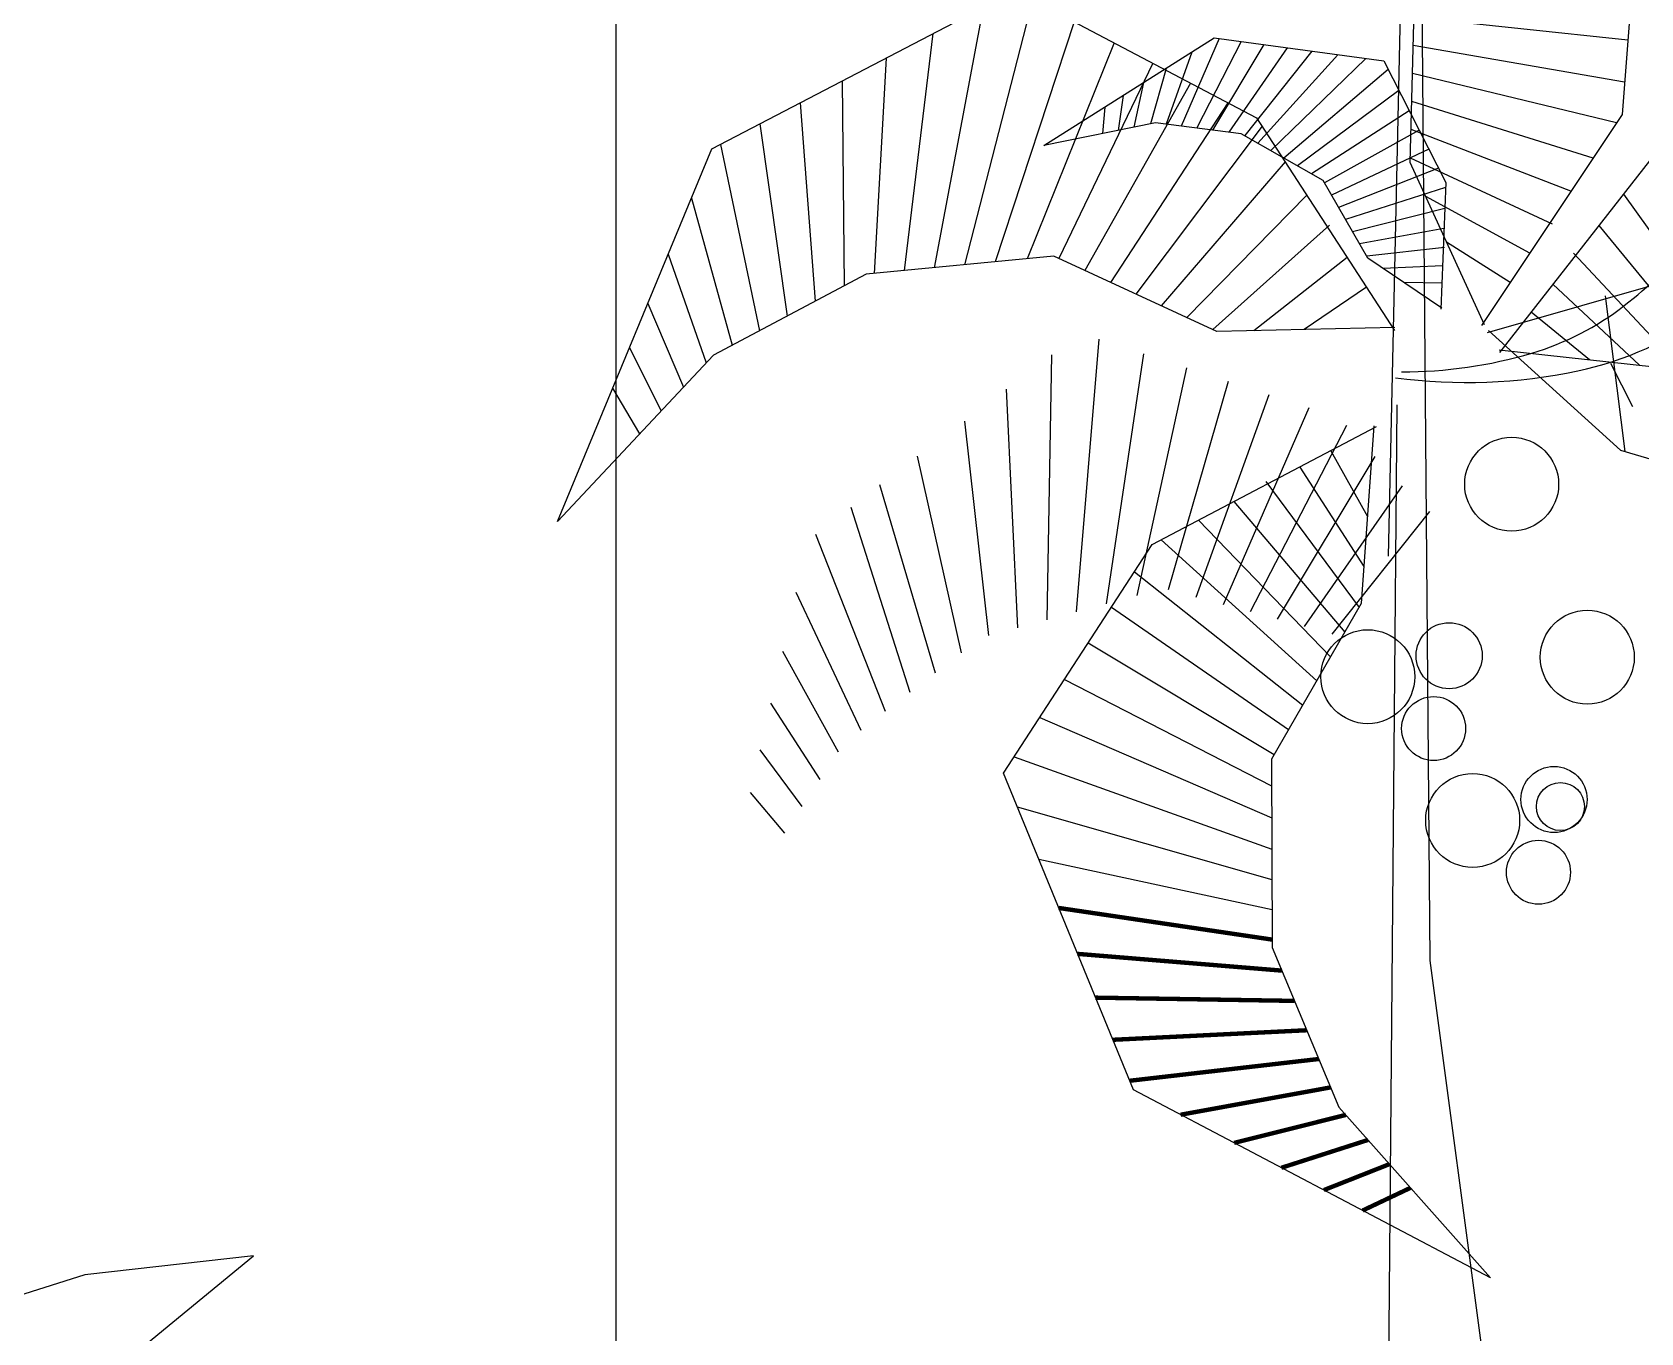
# Model space of a CAD drawing. Header units: inches. Extents: x 452443 to 881249, y 975131 to 1198310.
# Drawn here: x 565704.9 to 566062.9, y 1036805.8 to 1037095.3 of the extents above; entities that cross this region are included whole.
import ezdxf

# ---------------------------------------------------------------- set-up
doc = ezdxf.new("R2010")
doc.units = ezdxf.units.IN
doc.header["$LTSCALE"] = 3.5
doc.header["$MEASUREMENT"] = 0
doc.layers.add('Netthay_126', color=126, linetype='Continuous')
doc.layers.add('TREE1', color=84, linetype='Continuous')

# ---------------------------------------------------------------- blocks, each defined once
blk = doc.blocks.new('ELE_TR10')
for p, q in [((780.8, 7339.2), (717.1, 4410.2)), ((812.7, 3486.9), (780.8, 7339.2)), ((1298.9, 6038.8), (1250.6, 5418)), ((-826.9, 5339.3), (-134.4, 5700.5)), ((-134.4, 5700.5), (416.4, 5410.1)), ((767.3, 5308.1), (777.3, 5717.7)), ((-207.6, 5662.3), (-319.7, 5068.3)), ((-94.9, 5679.7), (-250.5, 5074.9)), ((0, 5629.7), (-180, 5081.7)), ((1263.8, 5587.6), (775.4, 5639.7)), ((-322.3, 5602.5), (-388.1, 5061.8)), ((91.2, 5581.6), (-107.3, 5088.6)), ((-69.3, 5346.9), (319.9, 5592.6)), ((331.1, 5591.1), (244.7, 5391.7)), ((381.2, 5584.3), (280, 5387.2)), ((319.9, 5592.6), (707, 5540.3)), ((-429, 5546.9), (-456.3, 5055.3)), ((268.5, 5560.1), (209.9, 5396.2)), ((432.7, 5577.4), (316, 5382.6)), ((486.2, 5570.1), (353.2, 5377.8)), ((542.3, 5562.5), (389.3, 5369.7)), ((602, 5554.5), (419.1, 5352.7)), ((666.1, 5545.8), (448.9, 5335.6)), ((1256.3, 5491.7), (773.8, 5575.4)), ((179.6, 5535), (-34.8, 5089.2)), ((210.1, 5523.3), (174, 5396.9)), ((717.1, 5520.4), (479, 5318.3)), ((707, 5540.3), (848.1, 5262.8)), ((1237.9, 5399), (772.3, 5511.6)), ((-529.4, 5494.5), (-524.8, 5026.9)), ((266, 5489.5), (24.6, 5061.7)), ((158.6, 5490.8), (136.7, 5389.2)), ((741.4, 5472.6), (509.8, 5300.7)), ((-625.1, 5444.6), (-590.9, 4991.8)), ((70, 5434.9), (65.1, 5374.5)), ((351.1, 5444.6), (83.1, 5034.8)), ((112.3, 5461.6), (100.5, 5381.8)), ((1184.4, 5318.7), (770.7, 5447.9)), ((185.6, 5399.3), (-69.3, 5346.9)), ((381.4, 5374.2), (185.6, 5399.3)), ((416.4, 5410.1), (731.2, 4925.1)), ((764.8, 5426.6), (541.5, 5282.6)), ((1250.6, 5418), (930, 4936.8)), ((-717.3, 5396.5), (-655.1, 4957.7)), ((428.9, 5391), (141, 5008.1)), ((568.1, 5267.3), (381.4, 5374.2)), ((787.4, 5382.1), (571.2, 5261.9)), ((1133.9, 5242.9), (769.1, 5383.6)), ((-1179.3, 4488.8), (-826.9, 5339.3)), ((-806.9, 5349.8), (-717.9, 4924.4)), ((809.6, 5338.6), (587.6, 5233.6)), ((1327, 5330.1), (970.8, 4874.7)), ((481.4, 5310), (198.9, 4981.4)), ((831.4, 5295.7), (603.7, 5205.7)), ((936.3, 4938.3), (767.3, 5308.1)), ((1092.1, 5168), (767.5, 5318.2)), ((670.5, 5089.9), (568.1, 5267.3)), ((847.7, 5251.4), (619.6, 5178.1)), ((848.1, 5262.8), (836.7, 4973.9)), ((-873.5, 5226.9), (-780, 4891.4)), ((531, 5233.7), (257.3, 4954.5)), ((1039.9, 5101.7), (802.4, 5231.1)), ((1253.5, 5236.1), (1506, 4883.9)), ((845.8, 5203.2), (635.6, 5150.5)), ((583.2, 5165.6), (316.6, 4927.1)), ((844, 5157.7), (651.6, 5122.6)), ((1197.4, 5164.4), (1445.5, 4862.2)), ((845.7, 5114.8), (668, 5094.3)), ((995.4, 5034.9), (850.1, 5126.9)), ((-926.4, 5099.3), (-839.4, 4851.2)), ((-46.2, 5094.4), (-474.5, 5053.6)), ((325.9, 4922.8), (-46.2, 5094.4)), ((623.4, 5091.4), (410.5, 4924.6)), ((839, 4976.2), (670.5, 5089.9)), ((840.6, 5072.9), (705.6, 5066.2)), ((1498.7, 5078.7), (942.8, 4919.6)), ((1139.4, 5101.2), (1384, 4840.2)), ((-474.5, 5053.6), (-823.2, 4868.5)), ((839.1, 5032.8), (753.1, 5034.2)), ((1092.9, 5030.8), (1290.3, 4846)), ((667.1, 5024), (525.1, 4927.1)), ((1212.3, 5003.8), (1256.8, 4648.8)), ((-973, 4986.8), (-891.6, 4795.6)), ((1043.4, 4967.5), (1176.4, 4858.5)), ((732.3, 4931.5), (325.9, 4922.8)), ((946.1, 4925.1), (1247, 4651.7)), ((-1014.9, 4885.6), (-942.1, 4741.7)), ((56.6, 4905.1), (4.5, 4282.8)), ((-823.2, 4868.5), (-1179.3, 4488.8)), ((-51.6, 4869.1), (-62.5, 4264.7)), ((158.5, 4871.7), (72.9, 4301.3)), ((970.3, 4881.1), (1374.4, 4836.7)), ((1274.9, 4750.6), (1224.9, 4849.4)), ((256.5, 4839.6), (143.4, 4320.3)), ((-1053.2, 4793.2), (-991.6, 4688.9)), ((-154.7, 4790.9), (-128.8, 4246.8)), ((351.4, 4808.5), (214.8, 4333.1)), ((444.2, 4778.1), (278, 4316)), ((535.6, 4748.2), (340.2, 4299.2)), ((736.3, 4755.2), (717.1, 2499.9)), ((-250.5, 4718.2), (-195, 4229)), ((178.4, 4436.4), (690.1, 4705.6)), ((621.3, 4708.4), (401.7, 4282.6)), ((683.9, 4707.3), (655.4, 4301.7)), ((-358.1, 4638.5), (-257.8, 4189.5)), ((686.7, 4637.4), (463.3, 4266)), ((585.8, 4650.7), (669.4, 4500.5)), ((1247, 4651.7), (1640.3, 4536.8)), ((514.8, 4613.4), (661.3, 4386.1)), ((-444, 4573.3), (-317.1, 4143.8)), ((437.2, 4580.2), (650.3, 4292.9)), ((748.4, 4570.4), (525.3, 4249.3)), ((-509.5, 4521.6), (-374.6, 4099.4)), ((364.6, 4534.4), (617.6, 4236.3)), ((284, 4492), (585.5, 4180.6)), ((811.3, 4512.1), (588.5, 4232.2)), ((-590, 4460.5), (-431, 4056)), ((198.6, 4447.1), (553.6, 4125.4)), ((-161.1, 3914.5), (178.4, 4436.4)), ((138.1, 4374.5), (521.7, 4070.2)), ((-635.1, 4328.2), (-486.7, 4013.1)), ((655.4, 4301.7), (450.5, 3946.9)), ((85.7, 4293.9), (489.5, 4014.4)), ((-665.8, 4193.5), (-538.4, 3963.5)), ((32.4, 4212), (456.8, 3957.7)), ((-22.1, 4128.3), (450.8, 3885.5)), ((-692.9, 4074.7), (-580.5, 3899.9)), ((-78.3, 4041.8), (451, 3812.5)), ((-717.2, 3968), (-621.3, 3838.3)), ((-136.7, 3951.9), (451.3, 3741.6)), ((450.5, 3946.9), (452, 3516.6)), ((135.3, 3191.8), (-161.1, 3914.5)), ((-739.5, 3870.5), (-661.3, 3778)), ((-129.8, 3838.1), (451.5, 3672.2)), ((-80.7, 3718.4), (451.7, 3603.5)), ((452, 3516.6), (604.5, 3152.5)), ((1003.9, 2054.2), (812.7, 3486.9)), ((950.1, 2763.2), (135.3, 3191.8)), ((604.5, 3152.5), (950.1, 2763.2))]:
    blk.add_line(p, q)
at = {"const_width": 10}
for points in [[(-35, 3607.1), (452, 3534.9)], [(8, 3502.3), (474, 3464.1)], [(48.9, 3402.4), (503, 3395)], [(88.4, 3306.2), (531, 3328)], [(126.7, 3212.7), (558.5, 3262.4)], [(243, 3135.2), (585.6, 3197.6)], [(365.2, 3070.9), (620.2, 3134.8)], [(473, 3014.1), (670.9, 3077.7)], [(569.9, 2963.2), (719.9, 3022.5)], [(658.5, 2916.6), (767.9, 2968.4)]]:
    blk.add_lwpolyline(points, dxfattribs=at)
for centre, radius in [((998.6, 4574.2), 107.2), ((1171.2, 4179.4), 107.2), ((670.2, 4134.9), 107.2), ((855.9, 4182.8), 75.4), ((820.5, 4016.6), 73), ((1095.3, 3854.7), 75.4), ((909.6, 3806.8), 107.2), ((1109.9, 3838.6), 54.8), ((1059.8, 3688.5), 73)]:
    blk.add_circle(centre, radius)
for centre, radius, start, end in [((477.4, 5980.9), 1266.3, 307.9191, 317.4651), ((862.9, 5486.1), 639.1, 286.5437, 307.9191), ((992.3, 5576.8), 760.3, 281.9342, 306.8292), ((751.9, 5859.7), 1028.8, 269.7343, 286.5437), ((895.7, 6033.5), 1227.1, 262.3973, 281.9342)]:
    blk.add_arc(centre, radius, start, end)
blk = doc.blocks.new('tree34')
for p, q in [((948.68, 1149.78), (872.18, 1141.08)), ((895.92, 1106.32), (948.68, 1149.78)), ((872.18, 1141.08), (815.36, 1123.32))]:
    blk.add_line(p, q)
blk = doc.blocks.new('A$C2C227CB5')
blk.add_blockref('tree34', (427.55, 0))

msp = doc.modelspace()

# ---------------------------------------------------------------- linework, layer by layer
at = {"layer": 'Netthay_126'}
msp.add_lwpolyline([(565834.85, 1036510.4), (567034.85, 1036510.4), (567034.85, 1037510.4), (565834.85, 1037510.4)], close=True, dxfattribs=at)

# ---------------------------------------------------------------- block references
at = {"layer": 'TREE1'}
for name, p, xscale, yscale, zscale in [('ELE_TR10', (565936.79, 1036548.69), 0.09750000084750354, 0.09750000084750354, 0.09750000084750354), ('A$C2C227CB5', (565079.83, 1036259.58), 0.4899999999906868, 0.4899999999906868, 0.4899999999906868)]:
    msp.add_blockref(name, p, dxfattribs=dict(at, xscale=xscale, yscale=yscale, zscale=zscale))

doc.saveas('drawing.dxf')
